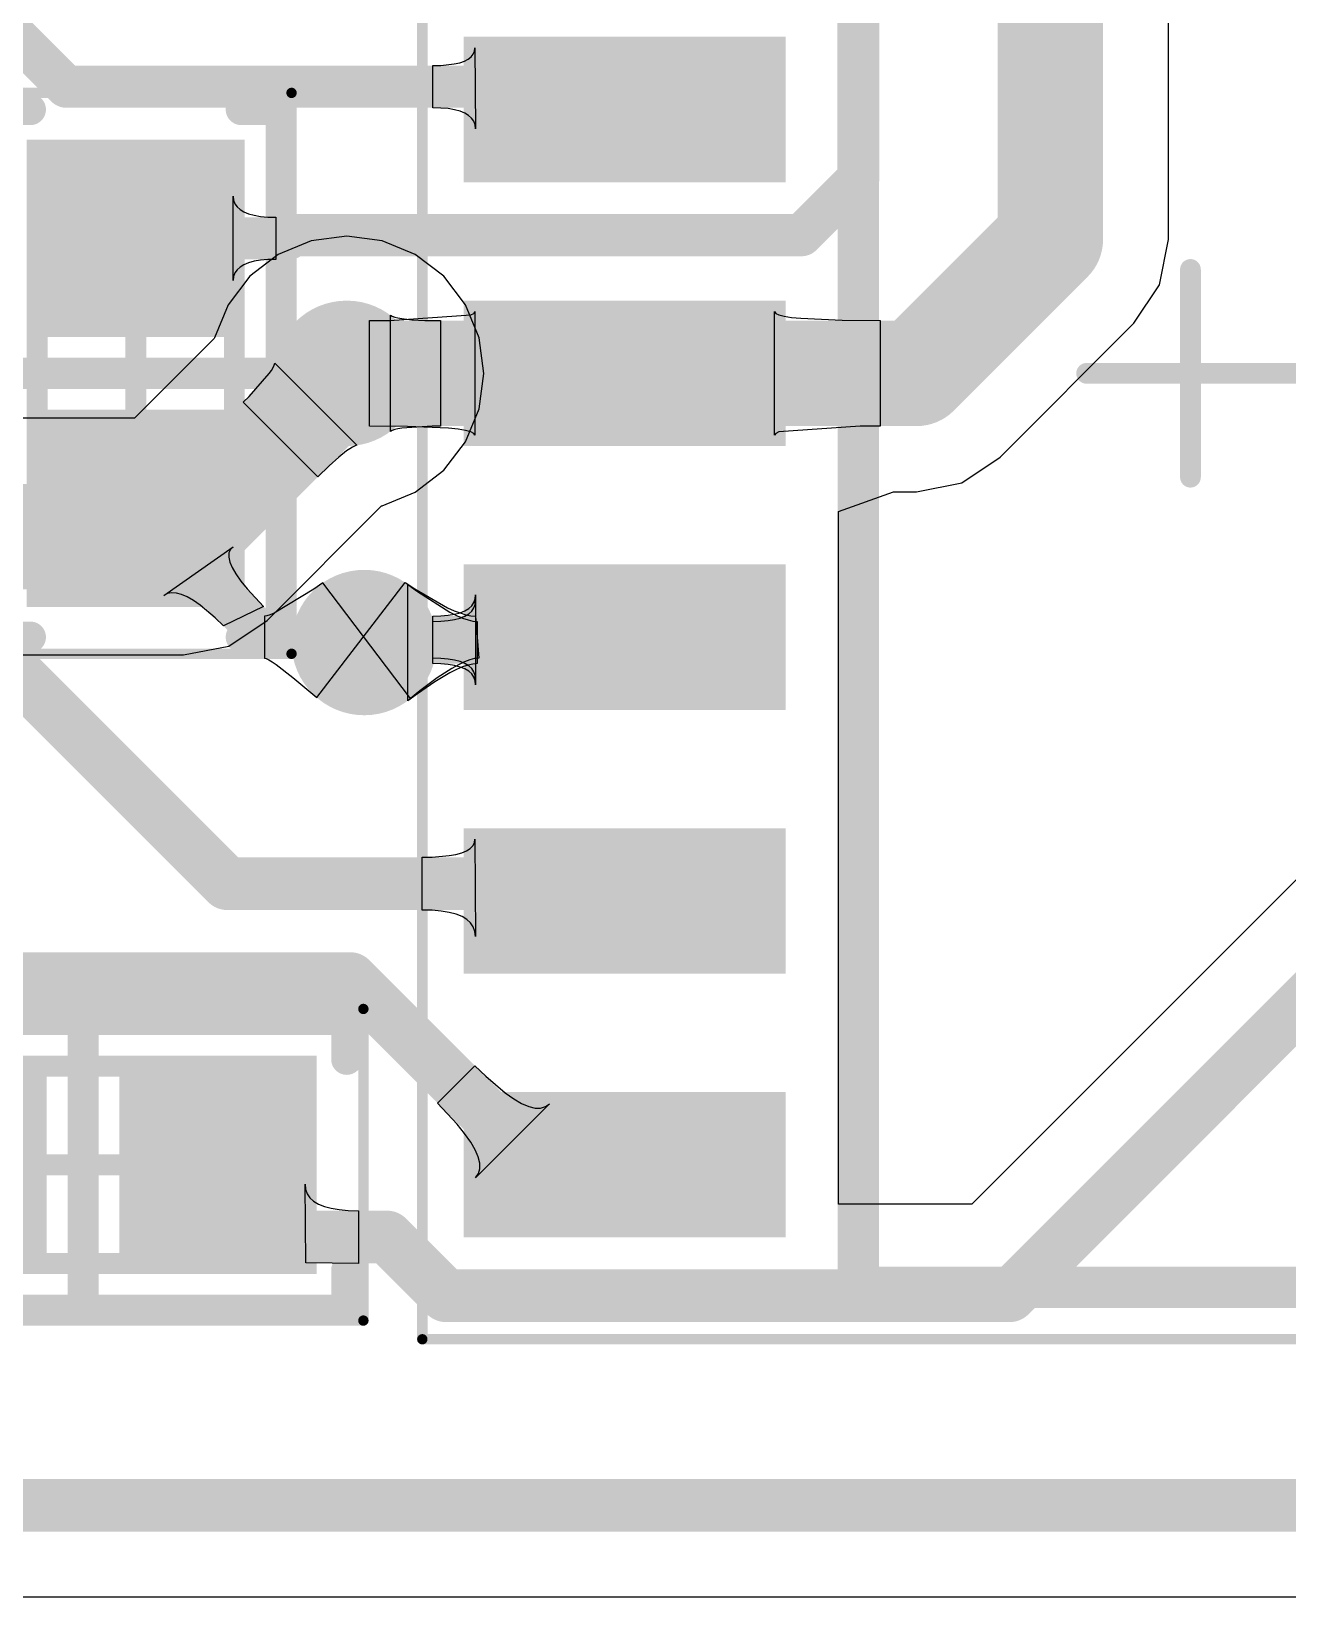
# Model space of a CAD drawing. Header units: inches. Extents: x -0.14 to 3.29, y -0.08 to 7.88.
# Drawn here: x 2.1869 to 2.4251, y 0.6992 to 0.9959 of the extents above; entities that cross this region are included whole.
import ezdxf

# ---------------------------------------------------------------- set-up
doc = ezdxf.new("R2010")
doc.units = ezdxf.units.IN
doc.header["$MEASUREMENT"] = 0
for name, color, linetype in [('Bottom Layer', 5, 'Continuous'), ('Top 3D Body', 56, 'Continuous'), ('Top Courtyard', 56, 'Continuous'), ('Top Layer', 1, 'Continuous'), ('Top Overlay', 2, 'Continuous'), ('Top Paste', 8, 'Continuous'), ('Top Solder', 216, 'Continuous'), ('Via Holes', 16, 'Continuous')]:
    doc.layers.add(name, color=color, linetype=linetype)

# ---------------------------------------------------------------- blocks, each defined once
blk = doc.blocks.new('34355DA5_B1DA_47C2_A88A_ECF82120A4F7_246')
at = {"layer": 'Top Layer'}
for points in [[(-0.13583, 0.03819), (-0.13583, 0.06181), (-0.07874, 0.06181), (-0.07874, 0.03819)], [(-0.13583, -0.01181), (-0.13583, 0.01181), (-0.07874, 0.01181), (-0.07874, -0.01181)], [(-0.13583, -0.06181), (-0.13583, -0.03819), (-0.07874, -0.03819), (-0.07874, -0.06181)], [(-0.13583, -0.11181), (-0.13583, -0.08819), (-0.07874, -0.08819), (-0.07874, -0.11181)], [(-0.13583, -0.16181), (-0.13583, -0.13819), (-0.07874, -0.13819), (-0.07874, -0.16181)]]:
    blk.add_hatch(color=1, dxfattribs=at).paths.add_polyline_path(points)
at = {"layer": 'Top Paste'}
for points in [[(-0.13583, 0.03819), (-0.13583, 0.06181), (-0.07874, 0.06181), (-0.07874, 0.03819)], [(-0.13583, -0.01181), (-0.13583, 0.01181), (-0.07874, 0.01181), (-0.07874, -0.01181)], [(-0.13583, -0.06181), (-0.13583, -0.03819), (-0.07874, -0.03819), (-0.07874, -0.06181)], [(-0.13583, -0.11181), (-0.13583, -0.08819), (-0.07874, -0.08819), (-0.07874, -0.11181)], [(-0.13583, -0.16181), (-0.13583, -0.13819), (-0.07874, -0.13819), (-0.07874, -0.16181)]]:
    blk.add_hatch(color=8, dxfattribs=at).paths.add_polyline_path(points)
at = {"layer": 'Top Solder'}
for points in [[(-0.1378, 0.03622), (-0.1378, 0.06378), (-0.07677, 0.06378), (-0.07677, 0.03622)], [(-0.1378, -0.01378), (-0.1378, 0.01378), (-0.07677, 0.01378), (-0.07677, -0.01378)], [(-0.1378, -0.06378), (-0.1378, -0.03622), (-0.07677, -0.03622), (-0.07677, -0.06378)], [(-0.1378, -0.11378), (-0.1378, -0.08622), (-0.07677, -0.08622), (-0.07677, -0.11378)], [(-0.1378, -0.16378), (-0.1378, -0.13622), (-0.07677, -0.13622), (-0.07677, -0.16378)]]:
    blk.add_hatch(color=216, dxfattribs=at).paths.add_polyline_path(points)
at = {"layer": 'Top Courtyard'}
for points in [[(-0.14567, -0.18307, 0.00197, 0.00197, 0), (-0.14567, 0.18307, 0.00197, 0.00197, 0)], [(0, -0.01968, 0.00394, 0.00394, 0), (0, 0.01969, 0.00394, 0.00394, 0)], [(-0.01969, 0, 0.00394, 0.00394, 0), (0.01969, 0, 0.00394, 0.00394, 0)], [(-0.14567, -0.18307, 0.00197, 0.00197, 0), (0.14567, -0.18307, 0.00197, 0.00197, 0)]]:
    blk.add_lwpolyline(points, format="xyseb", dxfattribs=at)
for points in [[(-0.00098, 0.01969, 0.00197, 0.00197, 1), (0.00098, 0.01969, 0.00197, 0.00197, 1)], [(-0.02067, 0, 0.00197, 0.00197, 1), (-0.0187, 0, 0.00197, 0.00197, 1)], [(0.0187, 0, 0.00197, 0.00197, 1), (0.02067, 0, 0.00197, 0.00197, 1)], [(-0.00098, -0.01968, 0.00197, 0.00197, 1), (0.00098, -0.01968, 0.00197, 0.00197, 1)], [(-0.14616, -0.18307, 0.000984, 0.000984, 1), (-0.14518, -0.18307, 0.000984, 0.000984, 1)], [(-0.14616, -0.18307, 0.000984, 0.000984, 1), (-0.14518, -0.18307, 0.000984, 0.000984, 1)]]:
    blk.add_lwpolyline(points, format="xyseb", close=True, dxfattribs=at)
at = {"layer": 'Top Overlay'}
for points in [[(-0.06299, -0.17323, 0.00787, 0.00787, 0), (-0.06299, 0.17323, 0.00787, 0.00787, 0)], [(-0.06299, -0.17323, 0.00787, 0.00787, 0), (0.06299, -0.17323, 0.00787, 0.00787, 0)]]:
    blk.add_lwpolyline(points, format="xyseb", dxfattribs=at)
blk.add_lwpolyline([(-0.06496, -0.17323, 0.00394, 0.00394, 1), (-0.06102, -0.17323, 0.00394, 0.00394, 1)], format="xyseb", close=True, dxfattribs=at)
blk.add_lwpolyline([(-0.06496, -0.17323, 0.00394, 0.00394, 1), (-0.06102, -0.17323, 0.00394, 0.00394, 1)], format="xyseb", close=True, dxfattribs=at)
blk = doc.blocks.new('RES_0603_1608_277')
at = {"layer": 'Top Layer'}
for points in [[(-0.04232, -0.0187), (-0.04232, 0.0187), (-0.00886, 0.0187), (-0.00886, -0.0187)], [(0.00886, -0.0187), (0.00886, 0.0187), (0.04232, 0.0187), (0.04232, -0.0187)]]:
    blk.add_hatch(color=1, dxfattribs=at).paths.add_polyline_path(points)
at = {"layer": 'Top Paste'}
for points in [[(-0.04232, -0.0187), (-0.04232, 0.0187), (-0.00886, 0.0187), (-0.00886, -0.0187)], [(0.00886, -0.0187), (0.00886, 0.0187), (0.04232, 0.0187), (0.04232, -0.0187)]]:
    blk.add_hatch(color=8, dxfattribs=at).paths.add_polyline_path(points)
at = {"layer": 'Top Solder'}
for points in [[(-0.04429, -0.02067), (-0.04429, 0.02067), (-0.00689, 0.02067), (-0.00689, -0.02067)], [(0.00689, -0.02067), (0.00689, 0.02067), (0.04429, 0.02067), (0.04429, -0.02067)]]:
    blk.add_hatch(color=216, dxfattribs=at).paths.add_polyline_path(points)
at = {"layer": 'Top 3D Body'}
for points in [[(-0.03445, 0.0187, 0.00394, 0.00394, 0), (-0.03445, -0.0187, 0.00394, 0.00394, 0)], [(0.03445, 0.0187, 0.00394, 0.00394, 0), (-0.03445, 0.0187, 0.00394, 0.00394, 0)], [(0.03445, 0.0187, 0.00394, 0.00394, 0), (0.03445, -0.0187, 0.00394, 0.00394, 0)], [(0.03445, -0.0187, 0.00394, 0.00394, 0), (-0.03445, -0.0187, 0.00394, 0.00394, 0)]]:
    blk.add_lwpolyline(points, format="xyseb", dxfattribs=at)
for points in [[(-0.03543, 0.0187, 0.00197, 0.00197, 1), (-0.03346, 0.0187, 0.00197, 0.00197, 1)], [(-0.03543, 0.0187, 0.00197, 0.00197, 1), (-0.03346, 0.0187, 0.00197, 0.00197, 1)], [(0.03346, 0.0187, 0.00197, 0.00197, 1), (0.03543, 0.0187, 0.00197, 0.00197, 1)], [(0.03346, 0.0187, 0.00197, 0.00197, 1), (0.03543, 0.0187, 0.00197, 0.00197, 1)], [(-0.03543, -0.0187, 0.00197, 0.00197, 1), (-0.03346, -0.0187, 0.00197, 0.00197, 1)], [(-0.03543, -0.0187, 0.00197, 0.00197, 1), (-0.03346, -0.0187, 0.00197, 0.00197, 1)], [(0.03346, -0.0187, 0.00197, 0.00197, 1), (0.03543, -0.0187, 0.00197, 0.00197, 1)], [(0.03346, -0.0187, 0.00197, 0.00197, 1), (0.03543, -0.0187, 0.00197, 0.00197, 1)]]:
    blk.add_lwpolyline(points, format="xyseb", close=True, dxfattribs=at)
at = {"layer": 'Top Courtyard'}
for points in [[(-0.05315, 0.02953, 0.00197, 0.00197, 0), (-0.05315, -0.02953, 0.00197, 0.00197, 0)], [(0.05315, 0.02953, 0.00197, 0.00197, 0), (-0.05315, 0.02953, 0.00197, 0.00197, 0)], [(0.05315, 0.02953, 0.00197, 0.00197, 0), (0.05315, -0.02953, 0.00197, 0.00197, 0)], [(0, 0.0187, 0.00394, 0.00394, 0), (0, -0.0187, 0.00394, 0.00394, 0)], [(0.0187, 0, 0.00394, 0.00394, 0), (-0.0187, 0, 0.00394, 0.00394, 0)], [(0.05315, -0.02953, 0.00197, 0.00197, 0), (-0.05315, -0.02953, 0.00197, 0.00197, 0)]]:
    blk.add_lwpolyline(points, format="xyseb", dxfattribs=at)
for points in [[(-0.05364, 0.02953, 0.000984, 0.000984, 1), (-0.05266, 0.02953, 0.000984, 0.000984, 1)], [(-0.05364, 0.02953, 0.000984, 0.000984, 1), (-0.05266, 0.02953, 0.000984, 0.000984, 1)], [(0.05266, 0.02953, 0.000984, 0.000984, 1), (0.05364, 0.02953, 0.000984, 0.000984, 1)], [(0.05266, 0.02953, 0.000984, 0.000984, 1), (0.05364, 0.02953, 0.000984, 0.000984, 1)], [(-0.00098, 0.0187, 0.00197, 0.00197, 1), (0.00098, 0.0187, 0.00197, 0.00197, 1)], [(-0.01968, 0, 0.00197, 0.00197, 1), (-0.01772, 0, 0.00197, 0.00197, 1)], [(0.01772, 0, 0.00197, 0.00197, 1), (0.01968, 0, 0.00197, 0.00197, 1)], [(-0.00098, -0.0187, 0.00197, 0.00197, 1), (0.00098, -0.0187, 0.00197, 0.00197, 1)], [(-0.05364, -0.02953, 0.000984, 0.000984, 1), (-0.05266, -0.02953, 0.000984, 0.000984, 1)], [(-0.05364, -0.02953, 0.000984, 0.000984, 1), (-0.05266, -0.02953, 0.000984, 0.000984, 1)], [(0.05266, -0.02953, 0.000984, 0.000984, 1), (0.05364, -0.02953, 0.000984, 0.000984, 1)], [(0.05266, -0.02953, 0.000984, 0.000984, 1), (0.05364, -0.02953, 0.000984, 0.000984, 1)]]:
    blk.add_lwpolyline(points, format="xyseb", close=True, dxfattribs=at)
at = {"layer": 'Top Overlay'}
for points in [[(-0.05, 0.02756, 0.00591, 0.00591, 0), (-0.05, 0.02, 0.00591, 0.00591, 0)], [(0.05, 0.02756, 0.00591, 0.00591, 0), (-0.05, 0.02756, 0.00591, 0.00591, 0)], [(0, 0.02756, 0.00591, 0.00591, 0), (0, -0.02756, 0.00591, 0.00591, 0)], [(0.05, 0.02756, 0.00591, 0.00591, 0), (0.05, 0.02, 0.00591, 0.00591, 0)], [(-0.05, -0.02, 0.00591, 0.00591, 0), (-0.05, -0.02756, 0.00591, 0.00591, 0)], [(0.05, -0.02, 0.00591, 0.00591, 0), (0.05, -0.02756, 0.00591, 0.00591, 0)], [(0.05, -0.02756, 0.00591, 0.00591, 0), (-0.05, -0.02756, 0.00591, 0.00591, 0)]]:
    blk.add_lwpolyline(points, format="xyseb", dxfattribs=at)
for points in [[(-0.05148, 0.02756, 0.00295, 0.00295, 1), (-0.04852, 0.02756, 0.00295, 0.00295, 1)], [(-0.05148, 0.02756, 0.00295, 0.00295, 1), (-0.04852, 0.02756, 0.00295, 0.00295, 1)], [(-0.00148, 0.02756, 0.00295, 0.00295, 1), (0.00148, 0.02756, 0.00295, 0.00295, 1)], [(0.04852, 0.02756, 0.00295, 0.00295, 1), (0.05148, 0.02756, 0.00295, 0.00295, 1)], [(0.04852, 0.02756, 0.00295, 0.00295, 1), (0.05148, 0.02756, 0.00295, 0.00295, 1)], [(-0.05148, 0.02, 0.00295, 0.00295, 1), (-0.04852, 0.02, 0.00295, 0.00295, 1)], [(0.04852, 0.02, 0.00295, 0.00295, 1), (0.05148, 0.02, 0.00295, 0.00295, 1)], [(-0.05148, -0.02, 0.00295, 0.00295, 1), (-0.04852, -0.02, 0.00295, 0.00295, 1)], [(0.04852, -0.02, 0.00295, 0.00295, 1), (0.05148, -0.02, 0.00295, 0.00295, 1)], [(-0.05148, -0.02756, 0.00295, 0.00295, 1), (-0.04852, -0.02756, 0.00295, 0.00295, 1)], [(-0.05148, -0.02756, 0.00295, 0.00295, 1), (-0.04852, -0.02756, 0.00295, 0.00295, 1)], [(-0.00148, -0.02756, 0.00295, 0.00295, 1), (0.00148, -0.02756, 0.00295, 0.00295, 1)], [(0.04852, -0.02756, 0.00295, 0.00295, 1), (0.05148, -0.02756, 0.00295, 0.00295, 1)], [(0.04852, -0.02756, 0.00295, 0.00295, 1), (0.05148, -0.02756, 0.00295, 0.00295, 1)]]:
    blk.add_lwpolyline(points, format="xyseb", close=True, dxfattribs=at)
blk = doc.blocks.new('RES_0603_1608_295')
at = {"layer": 'Top Layer'}
for points in [[(-0.04232, -0.0187), (-0.04232, 0.0187), (-0.00886, 0.0187), (-0.00886, -0.0187)], [(0.00886, -0.0187), (0.00886, 0.0187), (0.04232, 0.0187), (0.04232, -0.0187)]]:
    blk.add_hatch(color=1, dxfattribs=at).paths.add_polyline_path(points)
at = {"layer": 'Top Paste'}
for points in [[(-0.04232, -0.0187), (-0.04232, 0.0187), (-0.00886, 0.0187), (-0.00886, -0.0187)], [(0.00886, -0.0187), (0.00886, 0.0187), (0.04232, 0.0187), (0.04232, -0.0187)]]:
    blk.add_hatch(color=8, dxfattribs=at).paths.add_polyline_path(points)
at = {"layer": 'Top Solder'}
for points in [[(-0.04429, -0.02067), (-0.04429, 0.02067), (-0.00689, 0.02067), (-0.00689, -0.02067)], [(0.00689, -0.02067), (0.00689, 0.02067), (0.04429, 0.02067), (0.04429, -0.02067)]]:
    blk.add_hatch(color=216, dxfattribs=at).paths.add_polyline_path(points)
at = {"layer": 'Top 3D Body'}
for points in [[(-0.03445, 0.0187, 0.00394, 0.00394, 0), (-0.03445, -0.0187, 0.00394, 0.00394, 0)], [(-0.03445, 0.0187, 0.00394, 0.00394, 0), (0.03445, 0.0187, 0.00394, 0.00394, 0)], [(0.03445, 0.0187, 0.00394, 0.00394, 0), (0.03445, -0.0187, 0.00394, 0.00394, 0)], [(-0.03445, -0.0187, 0.00394, 0.00394, 0), (0.03445, -0.0187, 0.00394, 0.00394, 0)]]:
    blk.add_lwpolyline(points, format="xyseb", dxfattribs=at)
for points in [[(-0.03543, 0.0187, 0.00197, 0.00197, 1), (-0.03346, 0.0187, 0.00197, 0.00197, 1)], [(-0.03543, 0.0187, 0.00197, 0.00197, 1), (-0.03346, 0.0187, 0.00197, 0.00197, 1)], [(0.03346, 0.0187, 0.00197, 0.00197, 1), (0.03543, 0.0187, 0.00197, 0.00197, 1)], [(0.03346, 0.0187, 0.00197, 0.00197, 1), (0.03543, 0.0187, 0.00197, 0.00197, 1)], [(-0.03543, -0.0187, 0.00197, 0.00197, 1), (-0.03346, -0.0187, 0.00197, 0.00197, 1)], [(-0.03543, -0.0187, 0.00197, 0.00197, 1), (-0.03346, -0.0187, 0.00197, 0.00197, 1)], [(0.03346, -0.0187, 0.00197, 0.00197, 1), (0.03543, -0.0187, 0.00197, 0.00197, 1)], [(0.03346, -0.0187, 0.00197, 0.00197, 1), (0.03543, -0.0187, 0.00197, 0.00197, 1)]]:
    blk.add_lwpolyline(points, format="xyseb", close=True, dxfattribs=at)
at = {"layer": 'Top Courtyard'}
for points in [[(-0.05315, 0.02953, 0.00197, 0.00197, 0), (-0.05315, -0.02953, 0.00197, 0.00197, 0)], [(-0.05315, 0.02953, 0.00197, 0.00197, 0), (0.05315, 0.02953, 0.00197, 0.00197, 0)], [(0.05315, 0.02953, 0.00197, 0.00197, 0), (0.05315, -0.02953, 0.00197, 0.00197, 0)], [(0, 0.0187, 0.00394, 0.00394, 0), (0, -0.0187, 0.00394, 0.00394, 0)], [(-0.0187, 0, 0.00394, 0.00394, 0), (0.0187, 0, 0.00394, 0.00394, 0)], [(-0.05315, -0.02953, 0.00197, 0.00197, 0), (0.05315, -0.02953, 0.00197, 0.00197, 0)]]:
    blk.add_lwpolyline(points, format="xyseb", dxfattribs=at)
for points in [[(-0.05364, 0.02953, 0.000984, 0.000984, 1), (-0.05266, 0.02953, 0.000984, 0.000984, 1)], [(-0.05364, 0.02953, 0.000984, 0.000984, 1), (-0.05266, 0.02953, 0.000984, 0.000984, 1)], [(0.05266, 0.02953, 0.000984, 0.000984, 1), (0.05364, 0.02953, 0.000984, 0.000984, 1)], [(0.05266, 0.02953, 0.000984, 0.000984, 1), (0.05364, 0.02953, 0.000984, 0.000984, 1)], [(-0.00098, 0.0187, 0.00197, 0.00197, 1), (0.00098, 0.0187, 0.00197, 0.00197, 1)], [(-0.01968, 0, 0.00197, 0.00197, 1), (-0.01772, 0, 0.00197, 0.00197, 1)], [(0.01772, 0, 0.00197, 0.00197, 1), (0.01968, 0, 0.00197, 0.00197, 1)], [(-0.00098, -0.0187, 0.00197, 0.00197, 1), (0.00098, -0.0187, 0.00197, 0.00197, 1)], [(-0.05364, -0.02953, 0.000984, 0.000984, 1), (-0.05266, -0.02953, 0.000984, 0.000984, 1)], [(-0.05364, -0.02953, 0.000984, 0.000984, 1), (-0.05266, -0.02953, 0.000984, 0.000984, 1)], [(0.05266, -0.02953, 0.000984, 0.000984, 1), (0.05364, -0.02953, 0.000984, 0.000984, 1)], [(0.05266, -0.02953, 0.000984, 0.000984, 1), (0.05364, -0.02953, 0.000984, 0.000984, 1)]]:
    blk.add_lwpolyline(points, format="xyseb", close=True, dxfattribs=at)
at = {"layer": 'Top Overlay'}
for points in [[(-0.05, 0.02756, 0.00591, 0.00591, 0), (-0.05, 0.02, 0.00591, 0.00591, 0)], [(-0.05, 0.02756, 0.00591, 0.00591, 0), (0.05, 0.02756, 0.00591, 0.00591, 0)], [(0, 0.02756, 0.00591, 0.00591, 0), (0, -0.02756, 0.00591, 0.00591, 0)], [(0.05, 0.02756, 0.00591, 0.00591, 0), (0.05, 0.02, 0.00591, 0.00591, 0)], [(-0.05, -0.02, 0.00591, 0.00591, 0), (-0.05, -0.02756, 0.00591, 0.00591, 0)], [(0.05, -0.02, 0.00591, 0.00591, 0), (0.05, -0.02756, 0.00591, 0.00591, 0)], [(-0.05, -0.02756, 0.00591, 0.00591, 0), (0.05, -0.02756, 0.00591, 0.00591, 0)]]:
    blk.add_lwpolyline(points, format="xyseb", dxfattribs=at)
for points in [[(-0.05148, 0.02756, 0.00295, 0.00295, 1), (-0.04852, 0.02756, 0.00295, 0.00295, 1)], [(-0.05148, 0.02756, 0.00295, 0.00295, 1), (-0.04852, 0.02756, 0.00295, 0.00295, 1)], [(-0.00148, 0.02756, 0.00295, 0.00295, 1), (0.00148, 0.02756, 0.00295, 0.00295, 1)], [(0.04852, 0.02756, 0.00295, 0.00295, 1), (0.05148, 0.02756, 0.00295, 0.00295, 1)], [(0.04852, 0.02756, 0.00295, 0.00295, 1), (0.05148, 0.02756, 0.00295, 0.00295, 1)], [(-0.05148, 0.02, 0.00295, 0.00295, 1), (-0.04852, 0.02, 0.00295, 0.00295, 1)], [(0.04852, 0.02, 0.00295, 0.00295, 1), (0.05148, 0.02, 0.00295, 0.00295, 1)], [(-0.05148, -0.02, 0.00295, 0.00295, 1), (-0.04852, -0.02, 0.00295, 0.00295, 1)], [(0.04852, -0.02, 0.00295, 0.00295, 1), (0.05148, -0.02, 0.00295, 0.00295, 1)], [(-0.05148, -0.02756, 0.00295, 0.00295, 1), (-0.04852, -0.02756, 0.00295, 0.00295, 1)], [(-0.05148, -0.02756, 0.00295, 0.00295, 1), (-0.04852, -0.02756, 0.00295, 0.00295, 1)], [(-0.00148, -0.02756, 0.00295, 0.00295, 1), (0.00148, -0.02756, 0.00295, 0.00295, 1)], [(0.04852, -0.02756, 0.00295, 0.00295, 1), (0.05148, -0.02756, 0.00295, 0.00295, 1)], [(0.04852, -0.02756, 0.00295, 0.00295, 1), (0.05148, -0.02756, 0.00295, 0.00295, 1)]]:
    blk.add_lwpolyline(points, format="xyseb", close=True, dxfattribs=at)

msp = doc.modelspace()

# ---------------------------------------------------------------- hatches: boundary and pattern name
at = {"layer": 'Bottom Layer'}
h = msp.add_hatch(color=5, dxfattribs=at)
edge = h.paths.add_edge_path()
edge.add_arc((2.24669, 0.9311), 0.01378, 0, 360)
h = msp.add_hatch(color=5, dxfattribs=at)
edge = h.paths.add_edge_path()
edge.add_arc((2.25, 0.88008), 0.01378, 0, 360)
at = {"layer": 'Top Layer'}
h = msp.add_hatch(color=1, dxfattribs=at)
edge = h.paths.add_edge_path()
edge.add_arc((2.24669, 0.9311), 0.01378, 0, 360)
h = msp.add_hatch(color=1, dxfattribs=at)
edge = h.paths.add_edge_path()
edge.add_arc((2.25, 0.88008), 0.01378, 0, 360)
at = {"layer": 'Via Holes'}
h = msp.add_hatch(color=7, dxfattribs=at)
edge = h.paths.add_edge_path()
edge.add_arc((2.24669, 0.9311), 0.00689, 0, 360)
h = msp.add_hatch(color=7, dxfattribs=at)
edge = h.paths.add_edge_path()
edge.add_arc((2.25, 0.88008), 0.00689, 0, 360)

# ---------------------------------------------------------------- linework, layer by layer
at = {"layer": 'Bottom Layer'}
for p, q in [((2.23996, 0.95622), (2.23369, 0.95362)), ((2.24669, 0.9571), (2.23996, 0.95622)), ((2.25342, 0.95622), (2.24669, 0.9571)), ((2.25969, 0.95362), (2.25342, 0.95622)), ((2.23369, 0.95362), (2.22831, 0.94949)), ((2.26508, 0.94949), (2.25969, 0.95362)), ((2.22831, 0.94949), (2.22418, 0.9441)), ((2.26921, 0.9441), (2.26508, 0.94949)), ((2.22418, 0.9441), (2.22158, 0.93783)), ((2.27181, 0.93783), (2.26921, 0.9441)), ((2.22156, 0.93769), (2.20645, 0.92258)), ((2.22158, 0.93783), (2.22156, 0.93769)), ((2.2727, 0.9311), (2.27181, 0.93783)), ((2.23198, 0.93105), (2.23241, 0.93167)), ((2.23241, 0.93167), (2.23274, 0.93221)), ((2.23274, 0.93221), (2.23295, 0.93267)), ((2.23295, 0.93267), (2.23305, 0.93304)), ((2.23305, 0.93304), (2.24863, 0.91746)), ((2.22817, 0.92673), (2.23198, 0.93105)), ((2.27181, 0.92437), (2.2727, 0.9311)), ((2.22707, 0.92562), (2.22817, 0.92673)), ((2.24122, 0.91148), (2.22707, 0.92562)), ((2.26921, 0.9181), (2.27181, 0.92437)), ((2.20645, 0.92258), (2.17574, 0.92258)), ((2.24726, 0.91682), (2.24664, 0.91639)), ((2.2478, 0.91714), (2.24726, 0.91682)), ((2.24826, 0.91736), (2.2478, 0.91714)), ((2.24863, 0.91746), (2.24826, 0.91736)), ((2.26508, 0.91272), (2.26921, 0.9181)), ((2.24516, 0.91519), (2.24335, 0.91356)), ((2.24664, 0.91639), (2.24516, 0.91519)), ((2.24335, 0.91356), (2.24122, 0.91148)), ((2.25969, 0.90858), (2.26508, 0.91272)), ((2.25342, 0.90599), (2.25969, 0.90858)), ((2.2316, 0.88428), (2.25328, 0.90597)), ((2.25328, 0.90597), (2.25342, 0.90599)), ((2.22432, 0.87942), (2.2316, 0.88428)), ((2.21574, 0.87772), (2.22432, 0.87942)), ((2.18503, 0.87772), (2.21574, 0.87772))]:
    msp.add_line(p, q, dxfattribs=at)
for points in [[(2.21574, 0.90015, 0.02, 0.02, 0), (2.24669, 0.9311, 0.02, 0.02, 0)], [(2.17574, 0.90015, 0.02, 0.02, 0), (2.21574, 0.90015, 0.02, 0.02, 0)]]:
    msp.add_lwpolyline(points, format="xyseb", dxfattribs=at)
for points in [[(2.24169, 0.9311, 0.01, 0.01, 1), (2.25169, 0.9311, 0.01, 0.01, 1)], [(2.21074, 0.90015, 0.01, 0.01, 1), (2.22074, 0.90015, 0.01, 0.01, 1)], [(2.21074, 0.90015, 0.01, 0.01, 1), (2.22074, 0.90015, 0.01, 0.01, 1)]]:
    msp.add_lwpolyline(points, format="xyseb", close=True, dxfattribs=at)
at = {"layer": 'Top Layer'}
for p, q in [((2.40255, 0.95647), (2.40255, 1.11942)), ((2.26971, 0.99064), (2.27027, 0.99108)), ((2.27027, 0.99108), (2.27067, 0.99158)), ((2.27067, 0.99158), (2.27091, 0.99215)), ((2.27091, 0.99215), (2.27099, 0.99279)), ((2.27099, 0.99279), (2.27111, 0.97743)), ((2.26299, 0.98943), (2.26451, 0.98946)), ((2.26299, 0.98143), (2.26299, 0.98943)), ((2.26451, 0.98946), (2.26707, 0.98973)), ((2.26707, 0.98973), (2.26811, 0.98996)), ((2.26811, 0.98996), (2.26899, 0.99027)), ((2.26899, 0.99027), (2.26971, 0.99064)), ((2.26452, 0.98139), (2.26299, 0.98143)), ((2.2659, 0.98127), (2.26452, 0.98139)), ((2.26711, 0.98107), (2.2659, 0.98127)), ((2.26817, 0.98079), (2.26711, 0.98107)), ((2.26906, 0.98043), (2.26817, 0.98079)), ((2.26979, 0.97999), (2.26906, 0.98043)), ((2.27036, 0.97947), (2.26979, 0.97999)), ((2.27077, 0.97887), (2.27036, 0.97947)), ((2.27102, 0.97819), (2.27077, 0.97887)), ((2.27111, 0.97743), (2.27102, 0.97819)), ((2.22515, 0.94869), (2.22515, 0.96469)), ((2.22515, 0.96469), (2.22524, 0.96393)), ((2.22524, 0.96393), (2.22548, 0.96325)), ((2.22548, 0.96325), (2.22589, 0.96265)), ((2.22589, 0.96265), (2.22645, 0.96213)), ((2.22645, 0.96213), (2.22718, 0.96169)), ((2.22718, 0.96169), (2.22808, 0.96133)), ((2.22808, 0.96133), (2.22913, 0.96105)), ((2.22913, 0.96105), (2.23035, 0.96085)), ((2.23035, 0.96085), (2.23173, 0.96073)), ((2.23173, 0.96073), (2.23327, 0.96069)), ((2.23327, 0.96069), (2.23327, 0.95269)), ((2.40084, 0.94789), (2.40255, 0.95647)), ((2.23035, 0.95253), (2.22913, 0.95233)), ((2.23173, 0.95265), (2.23035, 0.95253)), ((2.23327, 0.95269), (2.23173, 0.95265)), ((2.22524, 0.94945), (2.22515, 0.94869)), ((2.22548, 0.95013), (2.22524, 0.94945)), ((2.22589, 0.95073), (2.22548, 0.95013)), ((2.22645, 0.95125), (2.22589, 0.95073)), ((2.22718, 0.95169), (2.22645, 0.95125)), ((2.22808, 0.95205), (2.22718, 0.95169)), ((2.22913, 0.95233), (2.22808, 0.95205)), ((2.39598, 0.94061), (2.40084, 0.94789)), ((2.25099, 0.9411), (2.25479, 0.94112)), ((2.25099, 0.9211), (2.25099, 0.9411)), ((2.25479, 0.94112), (2.27019, 0.94219)), ((2.25497, 0.92008), (2.25497, 0.94212)), ((2.25497, 0.94212), (2.25531, 0.94193)), ((2.25531, 0.94193), (2.25578, 0.94175)), ((2.25578, 0.94175), (2.25639, 0.9416)), ((2.25639, 0.9416), (2.25714, 0.94147)), ((2.25714, 0.94147), (2.25903, 0.94127)), ((2.25903, 0.94127), (2.26147, 0.94114)), ((2.26147, 0.94114), (2.26444, 0.9411)), ((2.26444, 0.9411), (2.26444, 0.9211)), ((2.27019, 0.94219), (2.27079, 0.94247)), ((2.27079, 0.94247), (2.27099, 0.94279)), ((2.27099, 0.94279), (2.27099, 0.91941)), ((2.32783, 0.91941), (2.32783, 0.94279)), ((2.32783, 0.94279), (2.32803, 0.94247)), ((2.32803, 0.94247), (2.32863, 0.94219)), ((2.32863, 0.94219), (2.32963, 0.94193)), ((2.32963, 0.94193), (2.33103, 0.94171)), ((2.33103, 0.94171), (2.33283, 0.94153)), ((2.33283, 0.94153), (2.34063, 0.94117)), ((2.34063, 0.94117), (2.34783, 0.9411)), ((2.34783, 0.9411), (2.34783, 0.9211)), ((2.37061, 0.91524), (2.39598, 0.94061)), ((2.25819, 0.92104), (2.25099, 0.9211)), ((2.25531, 0.92028), (2.25497, 0.92008)), ((2.25578, 0.92045), (2.25531, 0.92028)), ((2.25639, 0.9206), (2.25578, 0.92045)), ((2.25714, 0.92074), (2.25639, 0.9206)), ((2.26289, 0.92109), (2.25714, 0.92074)), ((2.26599, 0.92068), (2.25819, 0.92104)), ((2.26444, 0.9211), (2.26289, 0.92109)), ((2.26779, 0.92049), (2.26599, 0.92068)), ((2.26919, 0.92027), (2.26779, 0.92049)), ((2.27019, 0.92002), (2.26919, 0.92027)), ((2.27079, 0.91973), (2.27019, 0.92002)), ((2.27099, 0.91941), (2.27079, 0.91973)), ((2.32803, 0.91973), (2.32783, 0.91941)), ((2.32863, 0.92002), (2.32803, 0.91973)), ((2.34403, 0.92109), (2.32863, 0.92002)), ((2.34783, 0.9211), (2.34403, 0.92109)), ((2.36333, 0.91038), (2.37061, 0.91524)), ((2.33995, 0.90491), (2.3504, 0.90867)), ((2.3504, 0.90867), (2.35475, 0.90867)), ((2.35475, 0.90867), (2.36333, 0.91038)), ((2.33995, 0.86691), (2.33995, 0.90491)), ((2.21199, 0.88902), (2.22515, 0.89825)), ((2.22434, 0.89706), (2.22431, 0.89627)), ((2.22431, 0.89627), (2.22452, 0.89534)), ((2.22463, 0.89772), (2.22434, 0.89706)), ((2.22515, 0.89825), (2.22463, 0.89772)), ((2.22452, 0.89534), (2.22497, 0.89428)), ((2.22497, 0.89428), (2.22567, 0.89308)), ((2.22567, 0.89308), (2.22662, 0.89174)), ((2.22662, 0.89174), (2.22781, 0.89027)), ((2.22781, 0.89027), (2.23093, 0.88693)), ((2.24042, 0.89022), (2.2329, 0.88567)), ((2.24218, 0.89142), (2.24042, 0.89022)), ((2.241, 0.86965), (2.25775, 0.89147)), ((2.25878, 0.86946), (2.24218, 0.89142)), ((2.25775, 0.89147), (2.25957, 0.89026)), ((2.25827, 0.86906), (2.25827, 0.8911)), ((2.25827, 0.8911), (2.26009, 0.88976)), ((2.25957, 0.89026), (2.26577, 0.88669)), ((2.21269, 0.88937), (2.21199, 0.88902)), ((2.21349, 0.88952), (2.21269, 0.88937)), ((2.21438, 0.88946), (2.21349, 0.88952)), ((2.21537, 0.88919), (2.21438, 0.88946)), ((2.21645, 0.88872), (2.21537, 0.88919)), ((2.21763, 0.88804), (2.21645, 0.88872)), ((2.2189, 0.88715), (2.21763, 0.88804)), ((2.22174, 0.88475), (2.2189, 0.88715)), ((2.26009, 0.88976), (2.26624, 0.88583)), ((2.27038, 0.88706), (2.27078, 0.88766)), ((2.27078, 0.88766), (2.27103, 0.88834)), ((2.27078, 0.88664), (2.27103, 0.88732)), ((2.27103, 0.88834), (2.27111, 0.8891)), ((2.27103, 0.88732), (2.27111, 0.88808)), ((2.27111, 0.8891), (2.27111, 0.8731)), ((2.27111, 0.88808), (2.27111, 0.87208)), ((2.22331, 0.88324), (2.22174, 0.88475)), ((2.23093, 0.88693), (2.22331, 0.88324)), ((2.23156, 0.88517), (2.2311, 0.8851)), ((2.2311, 0.8851), (2.2311, 0.8771)), ((2.23216, 0.88536), (2.23156, 0.88517)), ((2.2329, 0.88567), (2.23216, 0.88536)), ((2.26299, 0.8851), (2.26453, 0.88514)), ((2.26299, 0.8771), (2.26299, 0.8851)), ((2.26299, 0.88408), (2.26453, 0.88412)), ((2.26453, 0.88514), (2.26591, 0.88526)), ((2.26453, 0.88412), (2.26591, 0.88424)), ((2.26577, 0.88669), (2.26705, 0.88612)), ((2.26591, 0.88526), (2.26713, 0.88546)), ((2.26591, 0.88424), (2.26713, 0.88444)), ((2.26624, 0.88583), (2.26751, 0.8852)), ((2.26705, 0.88612), (2.26822, 0.88568)), ((2.26713, 0.88546), (2.26818, 0.88574)), ((2.26713, 0.88444), (2.26818, 0.88472)), ((2.26751, 0.8852), (2.26866, 0.88471)), ((2.26818, 0.88574), (2.26908, 0.8861)), ((2.26818, 0.88472), (2.26908, 0.88508)), ((2.26822, 0.88568), (2.26929, 0.88536)), ((2.26866, 0.88471), (2.2697, 0.88436)), ((2.26908, 0.8861), (2.26981, 0.88654)), ((2.26908, 0.88508), (2.26981, 0.88552)), ((2.26929, 0.88536), (2.27025, 0.88517)), ((2.2697, 0.88436), (2.27063, 0.88415)), ((2.26981, 0.88654), (2.27038, 0.88706)), ((2.26981, 0.88552), (2.27038, 0.88604)), ((2.27025, 0.88517), (2.2711, 0.8851)), ((2.27038, 0.88604), (2.27078, 0.88664)), ((2.27063, 0.88415), (2.27145, 0.88408)), ((2.2711, 0.8851), (2.27172, 0.8771)), ((2.26299, 0.87608), (2.26299, 0.88408)), ((2.27145, 0.88408), (2.27145, 0.87608)), ((2.47343, 0.88181), (2.36525, 0.77362)), ((2.2311, 0.8771), (2.23143, 0.87703)), ((2.23143, 0.87703), (2.2319, 0.8768)), ((2.2319, 0.8768), (2.23252, 0.87643)), ((2.23252, 0.87643), (2.23329, 0.87591)), ((2.23329, 0.87591), (2.23648, 0.87345)), ((2.26453, 0.87706), (2.26299, 0.8771)), ((2.26453, 0.87604), (2.26299, 0.87608)), ((2.26591, 0.87694), (2.26453, 0.87706)), ((2.26591, 0.87592), (2.26453, 0.87604)), ((2.26713, 0.87674), (2.26591, 0.87694)), ((2.26713, 0.87572), (2.26591, 0.87592)), ((2.26788, 0.87588), (2.26664, 0.87519)), ((2.26818, 0.87646), (2.26713, 0.87674)), ((2.26818, 0.87544), (2.26713, 0.87572)), ((2.26866, 0.87545), (2.26751, 0.87496)), ((2.26901, 0.87641), (2.26788, 0.87588)), ((2.26908, 0.8761), (2.26818, 0.87646)), ((2.26908, 0.87508), (2.26818, 0.87544)), ((2.2697, 0.8758), (2.26866, 0.87545)), ((2.27002, 0.8768), (2.26901, 0.87641)), ((2.26981, 0.87566), (2.26908, 0.8761)), ((2.27063, 0.87601), (2.2697, 0.8758)), ((2.27038, 0.87514), (2.26981, 0.87566)), ((2.27093, 0.87703), (2.27002, 0.8768)), ((2.27145, 0.87608), (2.27063, 0.87601)), ((2.27172, 0.8771), (2.27093, 0.87703)), ((2.23648, 0.87345), (2.241, 0.86965)), ((2.26339, 0.87264), (2.26009, 0.87039)), ((2.26383, 0.87336), (2.26057, 0.87091)), ((2.26624, 0.87432), (2.26339, 0.87264)), ((2.26664, 0.87519), (2.26383, 0.87336)), ((2.26751, 0.87496), (2.26624, 0.87432)), ((2.26981, 0.87464), (2.26908, 0.87508)), ((2.27038, 0.87412), (2.26981, 0.87464)), ((2.27078, 0.87454), (2.27038, 0.87514)), ((2.27078, 0.87352), (2.27038, 0.87412)), ((2.27103, 0.87386), (2.27078, 0.87454)), ((2.27103, 0.87284), (2.27078, 0.87352)), ((2.27111, 0.8731), (2.27103, 0.87386)), ((2.27111, 0.87208), (2.27103, 0.87284)), ((2.26009, 0.87039), (2.25827, 0.86906)), ((2.26057, 0.87091), (2.25878, 0.86946)), ((2.33995, 0.85729), (2.33995, 0.86691)), ((2.33995, 0.85491), (2.33995, 0.85729)), ((2.33995, 0.85729), (2.33995, 0.85729)), ((2.33995, 0.80729), (2.33995, 0.85491)), ((2.33995, 0.85491), (2.33995, 0.85491)), ((2.27089, 0.84214), (2.27099, 0.84279)), ((2.27099, 0.84279), (2.27111, 0.82438)), ((2.26289, 0.83941), (2.26609, 0.83969)), ((2.26609, 0.83969), (2.26739, 0.83993)), ((2.26739, 0.83993), (2.26849, 0.84023)), ((2.26849, 0.84023), (2.26939, 0.84061)), ((2.26939, 0.84061), (2.27009, 0.84105)), ((2.27009, 0.84105), (2.27059, 0.84156)), ((2.27059, 0.84156), (2.27089, 0.84214)), ((2.26099, 0.83938), (2.26289, 0.83941)), ((2.26099, 0.82938), (2.26099, 0.83938)), ((2.2629, 0.82933), (2.26099, 0.82938)), ((2.26462, 0.82918), (2.2629, 0.82933)), ((2.26613, 0.82893), (2.26462, 0.82918)), ((2.26745, 0.82858), (2.26613, 0.82893)), ((2.26856, 0.82813), (2.26745, 0.82858)), ((2.26947, 0.82758), (2.26856, 0.82813)), ((2.27018, 0.82693), (2.26947, 0.82758)), ((2.27069, 0.82618), (2.27018, 0.82693)), ((2.271, 0.82533), (2.27069, 0.82618)), ((2.27111, 0.82438), (2.271, 0.82533)), ((2.33995, 0.80491), (2.33995, 0.80729)), ((2.33995, 0.80729), (2.33995, 0.80729)), ((2.33995, 0.79529), (2.33995, 0.80491)), ((2.33995, 0.80491), (2.33995, 0.80491)), ((2.26392, 0.79279), (2.27099, 0.79986)), ((2.27099, 0.79986), (2.27305, 0.79787)), ((2.27305, 0.79787), (2.27674, 0.79474)), ((2.33995, 0.77362), (2.33995, 0.79529)), ((2.26762, 0.78881), (2.26392, 0.79279)), ((2.28513, 0.79267), (2.27111, 0.77865)), ((2.27674, 0.79474), (2.27837, 0.79359)), ((2.27837, 0.79359), (2.27986, 0.79273)), ((2.27986, 0.79273), (2.2812, 0.79216)), ((2.2812, 0.79216), (2.2824, 0.79186)), ((2.28436, 0.79212), (2.28513, 0.79267)), ((2.2824, 0.79186), (2.28345, 0.79185)), ((2.28345, 0.79185), (2.28436, 0.79212)), ((2.26904, 0.78704), (2.26762, 0.78881)), ((2.27019, 0.78541), (2.26904, 0.78704)), ((2.27105, 0.78392), (2.27019, 0.78541)), ((2.27162, 0.78258), (2.27105, 0.78392)), ((2.27192, 0.78138), (2.27162, 0.78258)), ((2.27166, 0.77942), (2.27193, 0.78033)), ((2.27193, 0.78033), (2.27192, 0.78138)), ((2.2389, 0.76252), (2.23878, 0.7774)), ((2.23878, 0.7774), (2.23888, 0.77645)), ((2.27111, 0.77865), (2.27166, 0.77942)), ((2.23888, 0.77645), (2.23919, 0.7756)), ((2.23919, 0.7756), (2.2397, 0.77485)), ((2.2397, 0.77485), (2.24041, 0.7742)), ((2.24041, 0.7742), (2.24133, 0.77365)), ((2.24133, 0.77365), (2.24244, 0.7732)), ((2.24244, 0.7732), (2.24375, 0.77285)), ((2.24375, 0.77285), (2.24527, 0.7726)), ((2.24527, 0.7726), (2.24698, 0.77245)), ((2.24698, 0.77245), (2.2489, 0.7724)), ((2.2489, 0.7724), (2.2489, 0.7624)), ((2.36525, 0.77362), (2.33995, 0.77362)), ((2.2489, 0.7624), (2.2389, 0.76252)), ((1.99895, 0.69924), (2.60081, 0.69924))]:
    msp.add_line(p, q, dxfattribs=at)
for points in [[(2.38012, 0.95647, 0.02, 0.02, 0), (2.38012, 1.1511, 0.02, 0.02, 0)], [(2.15446, 1.02449, 0.008, 0.008, 0), (2.19352, 0.98543, 0.008, 0.008, 0)], [(2.3437, 0.96807, 0.008, 0.008, 0), (2.3437, 1.01167, 0.008, 0.008, 0)], [(2.19352, 0.98543, 0.008, 0.008, 0), (2.29509, 0.98543, 0.008, 0.008, 0)], [(2.29509, 0.98543, 0.008, 0.008, 0), (2.29941, 0.9811, 0.008, 0.008, 0)], [(2.33292, 0.95729, 0.008, 0.008, 0), (2.3437, 0.96807, 0.008, 0.008, 0)], [(2.35475, 0.9311, 0.02, 0.02, 0), (2.38012, 0.95647, 0.02, 0.02, 0)], [(2.23583, 0.95669, 0.008, 0.008, 0), (2.23643, 0.95729, 0.008, 0.008, 0)], [(2.23643, 0.95729, 0.008, 0.008, 0), (2.33292, 0.95729, 0.008, 0.008, 0)], [(2.20669, 0.95669, 0.008, 0.008, 0), (2.23583, 0.95669, 0.008, 0.008, 0)], [(2.24669, 0.9311, 0.02, 0.02, 0), (2.29941, 0.9311, 0.02, 0.02, 0)], [(2.29941, 0.9311, 0.02, 0.02, 0), (2.35475, 0.9311, 0.02, 0.02, 0)], [(2.20669, 0.90551, 0.008, 0.008, 0), (2.2311, 0.8811, 0.008, 0.008, 0)], [(2.17499, 0.88339, 0.01, 0.01, 0), (2.22401, 0.83438, 0.01, 0.01, 0)], [(2.2311, 0.8811, 0.008, 0.008, 0), (2.29941, 0.8811, 0.008, 0.008, 0)], [(2.29839, 0.88008, 0.008, 0.008, 0), (2.29941, 0.8811, 0.008, 0.008, 0)], [(2.37243, 0.75629, 0.01, 0.01, 0), (2.49724, 0.8811, 0.01, 0.01, 0)], [(2.25, 0.88008, 0.008, 0.008, 0), (2.29839, 0.88008, 0.008, 0.008, 0)], [(2.22401, 0.83438, 0.01, 0.01, 0), (2.29613, 0.83438, 0.01, 0.01, 0)], [(2.29613, 0.83438, 0.01, 0.01, 0), (2.29941, 0.8311, 0.01, 0.01, 0)], [(2.06941, 0.81638, 0.01, 0.01, 0), (2.2474, 0.81638, 0.01, 0.01, 0)], [(2.2474, 0.81638, 0.01, 0.01, 0), (2.28268, 0.7811, 0.01, 0.01, 0)], [(2.22228, 0.77913, 0.01, 0.01, 0), (2.22228, 0.7811, 0.01, 0.01, 0)], [(2.22228, 0.77913, 0.01, 0.01, 0), (2.23402, 0.7674, 0.01, 0.01, 0)], [(2.28268, 0.7811, 0.01, 0.01, 0), (2.29941, 0.7811, 0.01, 0.01, 0)], [(2.23402, 0.7674, 0.01, 0.01, 0), (2.25437, 0.7674, 0.01, 0.01, 0)], [(2.25437, 0.7674, 0.01, 0.01, 0), (2.26548, 0.75629, 0.01, 0.01, 0)], [(2.26548, 0.75629, 0.01, 0.01, 0), (2.37243, 0.75629, 0.01, 0.01, 0)], [(1.99895, 0.71658, 0.01, 0.01, 0), (2.62, 0.71658, 0.01, 0.01, 0)]]:
    msp.add_lwpolyline(points, format="xyseb", dxfattribs=at)
for points in [[(2.19152, 0.98543, 0.004, 0.004, 1), (2.19552, 0.98543, 0.004, 0.004, 1)], [(2.19152, 0.98543, 0.004, 0.004, 1), (2.19552, 0.98543, 0.004, 0.004, 1)], [(2.29309, 0.98543, 0.004, 0.004, 1), (2.29709, 0.98543, 0.004, 0.004, 1)], [(2.29309, 0.98543, 0.004, 0.004, 1), (2.29709, 0.98543, 0.004, 0.004, 1)], [(2.29741, 0.9811, 0.004, 0.004, 1), (2.30141, 0.9811, 0.004, 0.004, 1)], [(2.3417, 0.96807, 0.004, 0.004, 1), (2.3457, 0.96807, 0.004, 0.004, 1)], [(2.3417, 0.96807, 0.004, 0.004, 1), (2.3457, 0.96807, 0.004, 0.004, 1)], [(2.37512, 0.95647, 0.01, 0.01, 1), (2.38512, 0.95647, 0.01, 0.01, 1)], [(2.37512, 0.95647, 0.01, 0.01, 1), (2.38512, 0.95647, 0.01, 0.01, 1)], [(2.23443, 0.95729, 0.004, 0.004, 1), (2.23843, 0.95729, 0.004, 0.004, 1)], [(2.23443, 0.95729, 0.004, 0.004, 1), (2.23843, 0.95729, 0.004, 0.004, 1)], [(2.33092, 0.95729, 0.004, 0.004, 1), (2.33492, 0.95729, 0.004, 0.004, 1)], [(2.33092, 0.95729, 0.004, 0.004, 1), (2.33492, 0.95729, 0.004, 0.004, 1)], [(2.20469, 0.95669, 0.004, 0.004, 1), (2.20869, 0.95669, 0.004, 0.004, 1)], [(2.23383, 0.95669, 0.004, 0.004, 1), (2.23783, 0.95669, 0.004, 0.004, 1)], [(2.23383, 0.95669, 0.004, 0.004, 1), (2.23783, 0.95669, 0.004, 0.004, 1)], [(2.24169, 0.9311, 0.01, 0.01, 1), (2.25169, 0.9311, 0.01, 0.01, 1)], [(2.29441, 0.9311, 0.01, 0.01, 1), (2.30441, 0.9311, 0.01, 0.01, 1)], [(2.29441, 0.9311, 0.01, 0.01, 1), (2.30441, 0.9311, 0.01, 0.01, 1)], [(2.34975, 0.9311, 0.01, 0.01, 1), (2.35975, 0.9311, 0.01, 0.01, 1)], [(2.34975, 0.9311, 0.01, 0.01, 1), (2.35975, 0.9311, 0.01, 0.01, 1)], [(2.20469, 0.90551, 0.004, 0.004, 1), (2.20869, 0.90551, 0.004, 0.004, 1)], [(2.2291, 0.8811, 0.004, 0.004, 1), (2.2331, 0.8811, 0.004, 0.004, 1)], [(2.2291, 0.8811, 0.004, 0.004, 1), (2.2331, 0.8811, 0.004, 0.004, 1)], [(2.29741, 0.8811, 0.004, 0.004, 1), (2.30141, 0.8811, 0.004, 0.004, 1)], [(2.29741, 0.8811, 0.004, 0.004, 1), (2.30141, 0.8811, 0.004, 0.004, 1)], [(2.248, 0.88008, 0.004, 0.004, 1), (2.252, 0.88008, 0.004, 0.004, 1)], [(2.29639, 0.88008, 0.004, 0.004, 1), (2.30039, 0.88008, 0.004, 0.004, 1)], [(2.29639, 0.88008, 0.004, 0.004, 1), (2.30039, 0.88008, 0.004, 0.004, 1)], [(2.22151, 0.83438, 0.005, 0.005, 1), (2.22651, 0.83438, 0.005, 0.005, 1)], [(2.22151, 0.83438, 0.005, 0.005, 1), (2.22651, 0.83438, 0.005, 0.005, 1)], [(2.29363, 0.83438, 0.005, 0.005, 1), (2.29863, 0.83438, 0.005, 0.005, 1)], [(2.29363, 0.83438, 0.005, 0.005, 1), (2.29863, 0.83438, 0.005, 0.005, 1)], [(2.29691, 0.8311, 0.005, 0.005, 1), (2.30191, 0.8311, 0.005, 0.005, 1)], [(2.2449, 0.81638, 0.005, 0.005, 1), (2.2499, 0.81638, 0.005, 0.005, 1)], [(2.2449, 0.81638, 0.005, 0.005, 1), (2.2499, 0.81638, 0.005, 0.005, 1)], [(2.21978, 0.7811, 0.005, 0.005, 1), (2.22478, 0.7811, 0.005, 0.005, 1)], [(2.21978, 0.77913, 0.005, 0.005, 1), (2.22478, 0.77913, 0.005, 0.005, 1)], [(2.21978, 0.77913, 0.005, 0.005, 1), (2.22478, 0.77913, 0.005, 0.005, 1)], [(2.28018, 0.7811, 0.005, 0.005, 1), (2.28518, 0.7811, 0.005, 0.005, 1)], [(2.28018, 0.7811, 0.005, 0.005, 1), (2.28518, 0.7811, 0.005, 0.005, 1)], [(2.29691, 0.7811, 0.005, 0.005, 1), (2.30191, 0.7811, 0.005, 0.005, 1)], [(2.23152, 0.7674, 0.005, 0.005, 1), (2.23652, 0.7674, 0.005, 0.005, 1)], [(2.23152, 0.7674, 0.005, 0.005, 1), (2.23652, 0.7674, 0.005, 0.005, 1)], [(2.25187, 0.7674, 0.005, 0.005, 1), (2.25687, 0.7674, 0.005, 0.005, 1)], [(2.25187, 0.7674, 0.005, 0.005, 1), (2.25687, 0.7674, 0.005, 0.005, 1)], [(2.26298, 0.75629, 0.005, 0.005, 1), (2.26798, 0.75629, 0.005, 0.005, 1)], [(2.26298, 0.75629, 0.005, 0.005, 1), (2.26798, 0.75629, 0.005, 0.005, 1)], [(2.36993, 0.75629, 0.005, 0.005, 1), (2.37493, 0.75629, 0.005, 0.005, 1)], [(2.36993, 0.75629, 0.005, 0.005, 1), (2.37493, 0.75629, 0.005, 0.005, 1)]]:
    msp.add_lwpolyline(points, format="xyseb", close=True, dxfattribs=at)

# ---------------------------------------------------------------- block references
msp.add_blockref('34355DA5_B1DA_47C2_A88A_ECF82120A4F7_246', (2.40669, 0.9311))
for name, p, rotation in [('RES_0603_1608_295', (2.20669, 0.9311), 90), ('RES_0603_1608_277', (2.19669, 0.7811), 180)]:
    msp.add_blockref(name, p, dxfattribs=dict(rotation=rotation))

doc.saveas('drawing.dxf')
